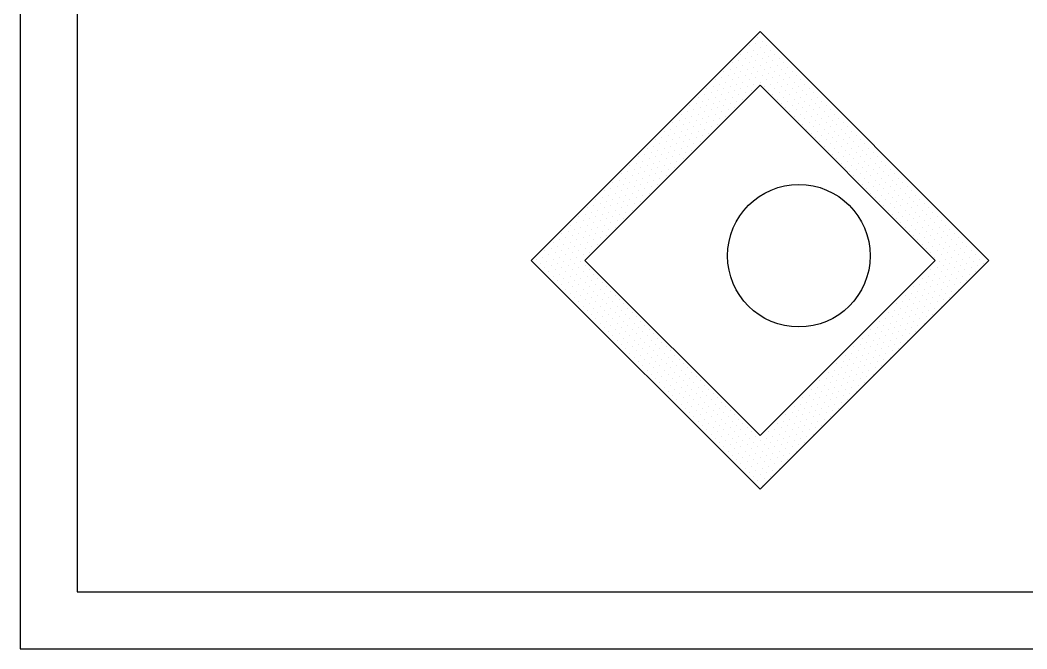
# Model space of a CAD drawing. Extents: x -109 to 1815, y -14679 to 345.
# Drawn here: x 49.694 to 50.224, y 5.872 to 6.203 of the extents above; entities that cross this region are included whole.
import ezdxf

# ---------------------------------------------------------------- set-up
doc = ezdxf.new("R2010")
doc.units = 0
doc.header["$MEASUREMENT"] = 0
doc.layers.add('VARANDA', color=1, linetype='CONTINUOUS')

msp = doc.modelspace()

# ---------------------------------------------------------------- linework, layer by layer
at = {"layer": 'VARANDA'}
for p, q in [((49.69396, 6.58669), (49.69396, 5.87232)), ((49.72396, 6.55669), (49.72396, 5.90232)), ((49.96293, 6.07675), (50.08341, 6.19723)), ((50.08341, 6.19723), (50.20388, 6.07675)), ((50.0778, 6.18966), (50.0778, 6.18966)), ((50.08117, 6.19078), (50.08117, 6.19078)), ((50.08229, 6.19415), (50.08229, 6.19415)), ((50.08454, 6.1919), (50.08454, 6.1919)), ((50.08678, 6.18966), (50.08678, 6.18966)), ((50.07331, 6.18517), (50.07331, 6.18517)), ((50.07668, 6.18629), (50.07668, 6.18629)), ((50.07892, 6.18404), (50.07892, 6.18404)), ((50.08005, 6.18741), (50.08005, 6.18741)), ((50.08229, 6.18517), (50.08229, 6.18517)), ((50.08341, 6.18853), (50.08341, 6.18853)), ((50.08566, 6.18629), (50.08566, 6.18629)), ((50.0879, 6.18404), (50.0879, 6.18404)), ((50.08903, 6.18741), (50.08903, 6.18741)), ((50.09127, 6.18517), (50.09127, 6.18517)), ((50.06882, 6.18068), (50.06882, 6.18068)), ((50.07219, 6.1818), (50.07219, 6.1818)), ((50.07443, 6.17955), (50.07443, 6.17955)), ((50.07556, 6.18292), (50.07556, 6.18292)), ((50.0778, 6.18068), (50.0778, 6.18068)), ((50.08117, 6.1818), (50.08117, 6.1818)), ((50.08341, 6.17955), (50.08341, 6.17955)), ((50.08454, 6.18292), (50.08454, 6.18292)), ((50.08678, 6.18068), (50.08678, 6.18068)), ((50.09015, 6.1818), (50.09015, 6.1818)), ((50.09239, 6.17955), (50.09239, 6.17955)), ((50.09352, 6.18292), (50.09352, 6.18292)), ((50.09576, 6.18068), (50.09576, 6.18068)), ((50.06433, 6.17619), (50.06433, 6.17619)), ((50.06658, 6.17394), (50.06658, 6.17394)), ((50.0677, 6.17731), (50.0677, 6.17731)), ((50.06994, 6.17506), (50.06994, 6.17506)), ((50.07107, 6.17843), (50.07107, 6.17843)), ((50.07331, 6.17619), (50.07331, 6.17619)), ((50.07556, 6.17394), (50.07556, 6.17394)), ((50.07668, 6.17731), (50.07668, 6.17731)), ((50.07892, 6.17506), (50.07892, 6.17506)), ((50.08005, 6.17843), (50.08005, 6.17843)), ((50.08229, 6.17619), (50.08229, 6.17619)), ((50.08454, 6.17394), (50.08454, 6.17394)), ((50.08566, 6.17731), (50.08566, 6.17731)), ((50.0879, 6.17506), (50.0879, 6.17506)), ((50.08903, 6.17843), (50.08903, 6.17843)), ((50.09127, 6.17619), (50.09127, 6.17619)), ((50.09352, 6.17394), (50.09352, 6.17394)), ((50.09464, 6.17731), (50.09464, 6.17731)), ((50.09688, 6.17506), (50.09688, 6.17506)), ((50.09801, 6.17843), (50.09801, 6.17843)), ((50.10025, 6.17619), (50.10025, 6.17619)), ((50.1025, 6.17394), (50.1025, 6.17394)), ((49.99122, 6.07675), (50.08341, 6.16894)), ((50.05872, 6.16833), (50.05872, 6.16833)), ((50.05984, 6.1717), (50.05984, 6.1717)), ((50.06209, 6.16945), (50.06209, 6.16945)), ((50.06321, 6.17282), (50.06321, 6.17282)), ((50.06545, 6.17057), (50.06545, 6.17057)), ((50.0677, 6.16833), (50.0677, 6.16833)), ((50.06882, 6.1717), (50.06882, 6.1717)), ((50.07107, 6.16945), (50.07107, 6.16945)), ((50.07219, 6.17282), (50.07219, 6.17282)), ((50.07443, 6.17057), (50.07443, 6.17057)), ((50.07668, 6.16833), (50.07668, 6.16833)), ((50.0778, 6.1717), (50.0778, 6.1717)), ((50.08005, 6.16945), (50.08005, 6.16945)), ((50.08117, 6.17282), (50.08117, 6.17282)), ((50.08341, 6.17057), (50.08341, 6.17057)), ((50.08341, 6.16894), (50.1756, 6.07675)), ((50.08566, 6.16833), (50.08566, 6.16833)), ((50.08678, 6.1717), (50.08678, 6.1717)), ((50.08903, 6.16945), (50.08903, 6.16945)), ((50.09015, 6.17282), (50.09015, 6.17282)), ((50.09239, 6.17057), (50.09239, 6.17057)), ((50.09464, 6.16833), (50.09464, 6.16833)), ((50.09576, 6.1717), (50.09576, 6.1717)), ((50.09801, 6.16945), (50.09801, 6.16945)), ((50.09913, 6.17282), (50.09913, 6.17282)), ((50.10137, 6.17057), (50.10137, 6.17057)), ((50.10362, 6.16833), (50.10362, 6.16833)), ((50.10474, 6.1717), (50.10474, 6.1717)), ((50.10699, 6.16945), (50.10699, 6.16945)), ((50.05423, 6.16384), (50.05423, 6.16384)), ((50.05535, 6.16721), (50.05535, 6.16721)), ((50.0576, 6.16496), (50.0576, 6.16496)), ((50.06096, 6.16608), (50.06096, 6.16608)), ((50.06321, 6.16384), (50.06321, 6.16384)), ((50.06433, 6.16721), (50.06433, 6.16721)), ((50.06658, 6.16496), (50.06658, 6.16496)), ((50.06994, 6.16608), (50.06994, 6.16608)), ((50.07219, 6.16384), (50.07219, 6.16384)), ((50.07331, 6.16721), (50.07331, 6.16721)), ((50.07556, 6.16496), (50.07556, 6.16496)), ((50.07892, 6.16608), (50.07892, 6.16608)), ((50.0879, 6.16608), (50.0879, 6.16608)), ((50.09015, 6.16384), (50.09015, 6.16384)), ((50.09127, 6.16721), (50.09127, 6.16721)), ((50.09352, 6.16496), (50.09352, 6.16496)), ((50.09688, 6.16608), (50.09688, 6.16608)), ((50.09913, 6.16384), (50.09913, 6.16384)), ((50.10025, 6.16721), (50.10025, 6.16721)), ((50.1025, 6.16496), (50.1025, 6.16496)), ((50.10586, 6.16608), (50.10586, 6.16608)), ((50.10811, 6.16384), (50.10811, 6.16384)), ((50.10923, 6.16721), (50.10923, 6.16721)), ((50.11148, 6.16496), (50.11148, 6.16496)), ((50.04637, 6.15823), (50.04637, 6.15823)), ((50.04974, 6.15935), (50.04974, 6.15935)), ((50.05086, 6.16272), (50.05086, 6.16272)), ((50.05311, 6.16047), (50.05311, 6.16047)), ((50.05535, 6.15823), (50.05535, 6.15823)), ((50.05647, 6.16159), (50.05647, 6.16159)), ((50.05872, 6.15935), (50.05872, 6.15935)), ((50.05984, 6.16272), (50.05984, 6.16272)), ((50.06209, 6.16047), (50.06209, 6.16047)), ((50.06433, 6.15823), (50.06433, 6.15823)), ((50.06545, 6.16159), (50.06545, 6.16159)), ((50.0677, 6.15935), (50.0677, 6.15935)), ((50.06882, 6.16272), (50.06882, 6.16272)), ((50.07107, 6.16047), (50.07107, 6.16047)), ((50.07443, 6.16159), (50.07443, 6.16159)), ((50.09239, 6.16159), (50.09239, 6.16159)), ((50.09464, 6.15935), (50.09464, 6.15935)), ((50.09576, 6.16272), (50.09576, 6.16272)), ((50.09801, 6.16047), (50.09801, 6.16047)), ((50.10025, 6.15823), (50.10025, 6.15823)), ((50.10137, 6.16159), (50.10137, 6.16159)), ((50.10362, 6.15935), (50.10362, 6.15935)), ((50.10474, 6.16272), (50.10474, 6.16272)), ((50.10699, 6.16047), (50.10699, 6.16047)), ((50.10923, 6.15823), (50.10923, 6.15823)), ((50.11035, 6.16159), (50.11035, 6.16159)), ((50.1126, 6.15935), (50.1126, 6.15935)), ((50.11372, 6.16272), (50.11372, 6.16272)), ((50.11597, 6.16047), (50.11597, 6.16047)), ((50.11821, 6.15823), (50.11821, 6.15823)), ((50.04188, 6.15374), (50.04188, 6.15374)), ((50.04525, 6.15486), (50.04525, 6.15486)), ((50.04749, 6.15261), (50.04749, 6.15261)), ((50.04862, 6.15598), (50.04862, 6.15598)), ((50.05086, 6.15374), (50.05086, 6.15374)), ((50.05198, 6.1571), (50.05198, 6.1571)), ((50.05423, 6.15486), (50.05423, 6.15486)), ((50.05647, 6.15261), (50.05647, 6.15261)), ((50.0576, 6.15598), (50.0576, 6.15598)), ((50.05984, 6.15374), (50.05984, 6.15374)), ((50.06096, 6.1571), (50.06096, 6.1571)), ((50.06321, 6.15486), (50.06321, 6.15486)), ((50.06545, 6.15261), (50.06545, 6.15261)), ((50.06658, 6.15598), (50.06658, 6.15598)), ((50.06994, 6.1571), (50.06994, 6.1571)), ((50.09688, 6.1571), (50.09688, 6.1571)), ((50.09913, 6.15486), (50.09913, 6.15486)), ((50.10137, 6.15261), (50.10137, 6.15261)), ((50.1025, 6.15598), (50.1025, 6.15598)), ((50.10474, 6.15374), (50.10474, 6.15374)), ((50.10586, 6.1571), (50.10586, 6.1571)), ((50.10811, 6.15486), (50.10811, 6.15486)), ((50.11035, 6.15261), (50.11035, 6.15261)), ((50.11148, 6.15598), (50.11148, 6.15598)), ((50.11372, 6.15374), (50.11372, 6.15374)), ((50.11485, 6.1571), (50.11485, 6.1571)), ((50.11709, 6.15486), (50.11709, 6.15486)), ((50.11934, 6.15261), (50.11934, 6.15261)), ((50.12046, 6.15598), (50.12046, 6.15598)), ((50.1227, 6.15374), (50.1227, 6.15374)), ((50.03739, 6.14925), (50.03739, 6.14925)), ((50.03964, 6.147), (50.03964, 6.147)), ((50.04076, 6.15037), (50.04076, 6.15037)), ((50.043, 6.14812), (50.043, 6.14812)), ((50.04413, 6.15149), (50.04413, 6.15149)), ((50.04637, 6.14925), (50.04637, 6.14925)), ((50.04862, 6.147), (50.04862, 6.147)), ((50.04974, 6.15037), (50.04974, 6.15037)), ((50.05198, 6.14812), (50.05198, 6.14812)), ((50.05311, 6.15149), (50.05311, 6.15149)), ((50.05535, 6.14925), (50.05535, 6.14925)), ((50.0576, 6.147), (50.0576, 6.147)), ((50.05872, 6.15037), (50.05872, 6.15037)), ((50.06096, 6.14812), (50.06096, 6.14812)), ((50.06209, 6.15149), (50.06209, 6.15149)), ((50.10362, 6.15037), (50.10362, 6.15037)), ((50.10586, 6.14812), (50.10586, 6.14812)), ((50.10699, 6.15149), (50.10699, 6.15149)), ((50.10923, 6.14925), (50.10923, 6.14925)), ((50.11148, 6.147), (50.11148, 6.147)), ((50.1126, 6.15037), (50.1126, 6.15037)), ((50.11485, 6.14812), (50.11485, 6.14812)), ((50.11597, 6.15149), (50.11597, 6.15149)), ((50.11821, 6.14925), (50.11821, 6.14925)), ((50.12046, 6.147), (50.12046, 6.147)), ((50.12158, 6.15037), (50.12158, 6.15037)), ((50.12383, 6.14812), (50.12383, 6.14812)), ((50.12495, 6.15149), (50.12495, 6.15149)), ((50.12719, 6.14925), (50.12719, 6.14925)), ((50.12944, 6.147), (50.12944, 6.147)), ((50.0329, 6.14476), (50.0329, 6.14476)), ((50.03515, 6.14251), (50.03515, 6.14251)), ((50.03627, 6.14588), (50.03627, 6.14588)), ((50.03851, 6.14363), (50.03851, 6.14363)), ((50.04188, 6.14476), (50.04188, 6.14476)), ((50.04413, 6.14251), (50.04413, 6.14251)), ((50.04525, 6.14588), (50.04525, 6.14588)), ((50.04749, 6.14363), (50.04749, 6.14363)), ((50.05086, 6.14476), (50.05086, 6.14476)), ((50.05311, 6.14251), (50.05311, 6.14251)), ((50.05423, 6.14588), (50.05423, 6.14588)), ((50.05647, 6.14363), (50.05647, 6.14363)), ((50.10811, 6.14588), (50.10811, 6.14588)), ((50.11035, 6.14363), (50.11035, 6.14363)), ((50.11372, 6.14476), (50.11372, 6.14476)), ((50.11597, 6.14251), (50.11597, 6.14251)), ((50.11709, 6.14588), (50.11709, 6.14588)), ((50.11934, 6.14363), (50.11934, 6.14363)), ((50.1227, 6.14476), (50.1227, 6.14476)), ((50.12495, 6.14251), (50.12495, 6.14251)), ((50.12607, 6.14588), (50.12607, 6.14588)), ((50.12832, 6.14363), (50.12832, 6.14363)), ((50.13168, 6.14476), (50.13168, 6.14476)), ((50.13393, 6.14251), (50.13393, 6.14251)), ((50.02729, 6.1369), (50.02729, 6.1369)), ((50.02841, 6.14027), (50.02841, 6.14027)), ((50.03066, 6.13802), (50.03066, 6.13802)), ((50.03178, 6.14139), (50.03178, 6.14139)), ((50.03402, 6.13914), (50.03402, 6.13914)), ((50.03627, 6.1369), (50.03627, 6.1369)), ((50.03739, 6.14027), (50.03739, 6.14027)), ((50.03964, 6.13802), (50.03964, 6.13802)), ((50.04076, 6.14139), (50.04076, 6.14139)), ((50.043, 6.13914), (50.043, 6.13914)), ((50.04525, 6.1369), (50.04525, 6.1369)), ((50.04637, 6.14027), (50.04637, 6.14027)), ((50.04862, 6.13802), (50.04862, 6.13802)), ((50.04974, 6.14139), (50.04974, 6.14139)), ((50.05198, 6.13914), (50.05198, 6.13914)), ((50.1126, 6.14139), (50.1126, 6.14139)), ((50.11485, 6.13914), (50.11485, 6.13914)), ((50.11709, 6.1369), (50.11709, 6.1369)), ((50.11821, 6.14027), (50.11821, 6.14027)), ((50.12046, 6.13802), (50.12046, 6.13802)), ((50.12158, 6.14139), (50.12158, 6.14139)), ((50.12383, 6.13914), (50.12383, 6.13914)), ((50.12607, 6.1369), (50.12607, 6.1369)), ((50.12719, 6.14027), (50.12719, 6.14027)), ((50.12944, 6.13802), (50.12944, 6.13802)), ((50.13056, 6.14139), (50.13056, 6.14139)), ((50.13281, 6.13914), (50.13281, 6.13914)), ((50.13505, 6.1369), (50.13505, 6.1369)), ((50.13617, 6.14027), (50.13617, 6.14027)), ((50.13842, 6.13802), (50.13842, 6.13802)), ((50.01943, 6.13128), (50.01943, 6.13128)), ((50.0228, 6.13241), (50.0228, 6.13241)), ((50.02392, 6.13578), (50.02392, 6.13578)), ((50.02617, 6.13353), (50.02617, 6.13353)), ((50.02841, 6.13128), (50.02841, 6.13128)), ((50.02953, 6.13465), (50.02953, 6.13465)), ((50.03178, 6.13241), (50.03178, 6.13241)), ((50.0329, 6.13578), (50.0329, 6.13578)), ((50.03515, 6.13353), (50.03515, 6.13353)), ((50.03739, 6.13128), (50.03739, 6.13128)), ((50.03851, 6.13465), (50.03851, 6.13465)), ((50.04076, 6.13241), (50.04076, 6.13241)), ((50.04188, 6.13578), (50.04188, 6.13578)), ((50.04413, 6.13353), (50.04413, 6.13353)), ((50.04749, 6.13465), (50.04749, 6.13465)), ((50.11934, 6.13465), (50.11934, 6.13465)), ((50.12158, 6.13241), (50.12158, 6.13241)), ((50.1227, 6.13578), (50.1227, 6.13578)), ((50.12495, 6.13353), (50.12495, 6.13353)), ((50.12719, 6.13128), (50.12719, 6.13128)), ((50.12832, 6.13465), (50.12832, 6.13465)), ((50.13056, 6.13241), (50.13056, 6.13241)), ((50.13168, 6.13578), (50.13168, 6.13578)), ((50.13393, 6.13353), (50.13393, 6.13353)), ((50.13617, 6.13128), (50.13617, 6.13128)), ((50.1373, 6.13465), (50.1373, 6.13465)), ((50.13954, 6.13241), (50.13954, 6.13241)), ((50.14066, 6.13578), (50.14066, 6.13578)), ((50.14291, 6.13353), (50.14291, 6.13353)), ((50.14515, 6.13128), (50.14515, 6.13128)), ((50.01494, 6.12679), (50.01494, 6.12679)), ((50.01831, 6.12792), (50.01831, 6.12792)), ((50.02055, 6.12567), (50.02055, 6.12567)), ((50.02167, 6.12904), (50.02167, 6.12904)), ((50.02392, 6.12679), (50.02392, 6.12679)), ((50.02504, 6.13016), (50.02504, 6.13016)), ((50.02729, 6.12792), (50.02729, 6.12792)), ((50.02953, 6.12567), (50.02953, 6.12567)), ((50.03066, 6.12904), (50.03066, 6.12904)), ((50.0329, 6.12679), (50.0329, 6.12679)), ((50.03402, 6.13016), (50.03402, 6.13016)), ((50.03627, 6.12792), (50.03627, 6.12792)), ((50.03851, 6.12567), (50.03851, 6.12567)), ((50.03964, 6.12904), (50.03964, 6.12904)), ((50.043, 6.13016), (50.043, 6.13016)), ((50.12383, 6.13016), (50.12383, 6.13016)), ((50.12607, 6.12792), (50.12607, 6.12792)), ((50.12832, 6.12567), (50.12832, 6.12567)), ((50.12944, 6.12904), (50.12944, 6.12904)), ((50.13168, 6.12679), (50.13168, 6.12679)), ((50.13281, 6.13016), (50.13281, 6.13016)), ((50.13505, 6.12792), (50.13505, 6.12792)), ((50.1373, 6.12567), (50.1373, 6.12567)), ((50.13842, 6.12904), (50.13842, 6.12904)), ((50.14066, 6.12679), (50.14066, 6.12679)), ((50.14179, 6.13016), (50.14179, 6.13016)), ((50.14403, 6.12792), (50.14403, 6.12792)), ((50.14628, 6.12567), (50.14628, 6.12567)), ((50.1474, 6.12904), (50.1474, 6.12904)), ((50.14964, 6.12679), (50.14964, 6.12679)), ((50.01045, 6.1223), (50.01045, 6.1223)), ((50.01382, 6.12343), (50.01382, 6.12343)), ((50.01606, 6.12118), (50.01606, 6.12118)), ((50.01718, 6.12455), (50.01718, 6.12455)), ((50.01943, 6.1223), (50.01943, 6.1223)), ((50.0228, 6.12343), (50.0228, 6.12343)), ((50.02504, 6.12118), (50.02504, 6.12118)), ((50.02617, 6.12455), (50.02617, 6.12455)), ((50.02841, 6.1223), (50.02841, 6.1223)), ((50.03178, 6.12343), (50.03178, 6.12343)), ((50.03402, 6.12118), (50.03402, 6.12118)), ((50.03515, 6.12455), (50.03515, 6.12455)), ((50.13056, 6.12343), (50.13056, 6.12343)), ((50.13281, 6.12118), (50.13281, 6.12118)), ((50.13393, 6.12455), (50.13393, 6.12455)), ((50.13617, 6.1223), (50.13617, 6.1223)), ((50.13954, 6.12343), (50.13954, 6.12343)), ((50.14179, 6.12118), (50.14179, 6.12118)), ((50.14291, 6.12455), (50.14291, 6.12455)), ((50.14515, 6.1223), (50.14515, 6.1223)), ((50.14852, 6.12343), (50.14852, 6.12343)), ((50.15077, 6.12118), (50.15077, 6.12118)), ((50.15189, 6.12455), (50.15189, 6.12455)), ((50.15413, 6.1223), (50.15413, 6.1223)), ((50.00596, 6.11781), (50.00596, 6.11781)), ((50.0082, 6.11557), (50.0082, 6.11557)), ((50.00933, 6.11894), (50.00933, 6.11894)), ((50.01157, 6.11669), (50.01157, 6.11669)), ((50.01269, 6.12006), (50.01269, 6.12006)), ((50.01494, 6.11781), (50.01494, 6.11781)), ((50.01718, 6.11557), (50.01718, 6.11557)), ((50.01831, 6.11894), (50.01831, 6.11894)), ((50.02055, 6.11669), (50.02055, 6.11669)), ((50.02167, 6.12006), (50.02167, 6.12006)), ((50.02392, 6.11781), (50.02392, 6.11781)), ((50.02617, 6.11557), (50.02617, 6.11557)), ((50.02729, 6.11894), (50.02729, 6.11894)), ((50.02953, 6.11669), (50.02953, 6.11669)), ((50.03066, 6.12006), (50.03066, 6.12006)), ((50.13505, 6.11894), (50.13505, 6.11894)), ((50.1373, 6.11669), (50.1373, 6.11669)), ((50.13842, 6.12006), (50.13842, 6.12006)), ((50.14066, 6.11781), (50.14066, 6.11781)), ((50.14291, 6.11557), (50.14291, 6.11557)), ((50.14403, 6.11894), (50.14403, 6.11894)), ((50.14628, 6.11669), (50.14628, 6.11669)), ((50.1474, 6.12006), (50.1474, 6.12006)), ((50.14964, 6.11781), (50.14964, 6.11781)), ((50.15189, 6.11557), (50.15189, 6.11557)), ((50.15301, 6.11894), (50.15301, 6.11894)), ((50.15526, 6.11669), (50.15526, 6.11669)), ((50.15638, 6.12006), (50.15638, 6.12006)), ((50.15862, 6.11781), (50.15862, 6.11781)), ((50.16087, 6.11557), (50.16087, 6.11557)), ((50.00035, 6.10996), (50.00035, 6.10996)), ((50.00147, 6.11332), (50.00147, 6.11332)), ((50.00371, 6.11108), (50.00371, 6.11108)), ((50.00484, 6.11445), (50.00484, 6.11445)), ((50.00708, 6.1122), (50.00708, 6.1122)), ((50.00933, 6.10996), (50.00933, 6.10996)), ((50.01045, 6.11332), (50.01045, 6.11332)), ((50.01269, 6.11108), (50.01269, 6.11108)), ((50.01382, 6.11445), (50.01382, 6.11445)), ((50.01606, 6.1122), (50.01606, 6.1122)), ((50.01831, 6.10996), (50.01831, 6.10996)), ((50.01943, 6.11332), (50.01943, 6.11332)), ((50.02167, 6.11108), (50.02167, 6.11108)), ((50.0228, 6.11445), (50.0228, 6.11445)), ((50.02504, 6.1122), (50.02504, 6.1122)), ((50.13954, 6.11445), (50.13954, 6.11445)), ((50.14179, 6.1122), (50.14179, 6.1122)), ((50.14403, 6.10996), (50.14403, 6.10996)), ((50.14515, 6.11332), (50.14515, 6.11332)), ((50.1474, 6.11108), (50.1474, 6.11108)), ((50.14852, 6.11445), (50.14852, 6.11445)), ((50.15077, 6.1122), (50.15077, 6.1122)), ((50.15301, 6.10996), (50.15301, 6.10996)), ((50.15413, 6.11332), (50.15413, 6.11332)), ((50.15638, 6.11108), (50.15638, 6.11108)), ((50.1575, 6.11445), (50.1575, 6.11445)), ((50.15975, 6.1122), (50.15975, 6.1122)), ((50.16199, 6.10996), (50.16199, 6.10996)), ((50.16311, 6.11332), (50.16311, 6.11332)), ((50.16536, 6.11108), (50.16536, 6.11108)), ((49.99586, 6.10547), (49.99586, 6.10547)), ((49.99698, 6.10883), (49.99698, 6.10883)), ((49.99922, 6.10659), (49.99922, 6.10659)), ((50.00259, 6.10771), (50.00259, 6.10771)), ((50.00484, 6.10547), (50.00484, 6.10547)), ((50.00596, 6.10883), (50.00596, 6.10883)), ((50.0082, 6.10659), (50.0082, 6.10659)), ((50.01157, 6.10771), (50.01157, 6.10771)), ((50.01382, 6.10547), (50.01382, 6.10547)), ((50.01494, 6.10883), (50.01494, 6.10883)), ((50.01718, 6.10659), (50.01718, 6.10659)), ((50.02055, 6.10771), (50.02055, 6.10771)), ((50.14628, 6.10771), (50.14628, 6.10771)), ((50.14852, 6.10547), (50.14852, 6.10547)), ((50.14964, 6.10883), (50.14964, 6.10883)), ((50.15189, 6.10659), (50.15189, 6.10659)), ((50.15526, 6.10771), (50.15526, 6.10771)), ((50.1575, 6.10547), (50.1575, 6.10547)), ((50.15862, 6.10883), (50.15862, 6.10883)), ((50.16087, 6.10659), (50.16087, 6.10659)), ((50.16424, 6.10771), (50.16424, 6.10771)), ((50.16648, 6.10547), (50.16648, 6.10547)), ((50.1676, 6.10883), (50.1676, 6.10883)), ((50.16985, 6.10659), (50.16985, 6.10659)), ((49.988, 6.09985), (49.988, 6.09985)), ((49.99137, 6.10098), (49.99137, 6.10098)), ((49.99249, 6.10434), (49.99249, 6.10434)), ((49.99473, 6.1021), (49.99473, 6.1021)), ((49.99698, 6.09985), (49.99698, 6.09985)), ((49.9981, 6.10322), (49.9981, 6.10322)), ((50.00035, 6.10098), (50.00035, 6.10098)), ((50.00147, 6.10434), (50.00147, 6.10434)), ((50.00371, 6.1021), (50.00371, 6.1021)), ((50.00596, 6.09985), (50.00596, 6.09985)), ((50.00708, 6.10322), (50.00708, 6.10322)), ((50.00933, 6.10098), (50.00933, 6.10098)), ((50.01045, 6.10434), (50.01045, 6.10434)), ((50.01269, 6.1021), (50.01269, 6.1021)), ((50.01606, 6.10322), (50.01606, 6.10322)), ((50.15077, 6.10322), (50.15077, 6.10322)), ((50.15301, 6.10098), (50.15301, 6.10098)), ((50.15413, 6.10434), (50.15413, 6.10434)), ((50.15638, 6.1021), (50.15638, 6.1021)), ((50.15862, 6.09985), (50.15862, 6.09985)), ((50.15975, 6.10322), (50.15975, 6.10322)), ((50.16199, 6.10098), (50.16199, 6.10098)), ((50.16311, 6.10434), (50.16311, 6.10434)), ((50.16536, 6.1021), (50.16536, 6.1021)), ((50.1676, 6.09985), (50.1676, 6.09985)), ((50.16873, 6.10322), (50.16873, 6.10322)), ((50.17097, 6.10098), (50.17097, 6.10098)), ((50.17209, 6.10434), (50.17209, 6.10434)), ((50.17434, 6.1021), (50.17434, 6.1021)), ((50.17658, 6.09985), (50.17658, 6.09985)), ((49.98351, 6.09536), (49.98351, 6.09536)), ((49.98688, 6.09649), (49.98688, 6.09649)), ((49.98912, 6.09424), (49.98912, 6.09424)), ((49.99024, 6.09761), (49.99024, 6.09761)), ((49.99249, 6.09536), (49.99249, 6.09536)), ((49.99361, 6.09873), (49.99361, 6.09873)), ((49.99586, 6.09649), (49.99586, 6.09649)), ((49.9981, 6.09424), (49.9981, 6.09424)), ((49.99922, 6.09761), (49.99922, 6.09761)), ((50.00147, 6.09536), (50.00147, 6.09536)), ((50.00259, 6.09873), (50.00259, 6.09873)), ((50.00484, 6.09649), (50.00484, 6.09649)), ((50.00708, 6.09424), (50.00708, 6.09424)), ((50.0082, 6.09761), (50.0082, 6.09761)), ((50.01157, 6.09873), (50.01157, 6.09873)), ((50.15526, 6.09873), (50.15526, 6.09873)), ((50.1575, 6.09649), (50.1575, 6.09649)), ((50.15975, 6.09424), (50.15975, 6.09424)), ((50.16087, 6.09761), (50.16087, 6.09761)), ((50.16311, 6.09536), (50.16311, 6.09536)), ((50.16424, 6.09873), (50.16424, 6.09873)), ((50.16648, 6.09649), (50.16648, 6.09649)), ((50.16873, 6.09424), (50.16873, 6.09424)), ((50.16985, 6.09761), (50.16985, 6.09761)), ((50.17209, 6.09536), (50.17209, 6.09536)), ((50.17322, 6.09873), (50.17322, 6.09873)), ((50.17546, 6.09649), (50.17546, 6.09649)), ((50.17771, 6.09424), (50.17771, 6.09424)), ((50.17883, 6.09761), (50.17883, 6.09761)), ((50.18107, 6.09536), (50.18107, 6.09536)), ((49.97902, 6.09087), (49.97902, 6.09087)), ((49.98126, 6.08863), (49.98126, 6.08863)), ((49.98239, 6.092), (49.98239, 6.092)), ((49.98463, 6.08975), (49.98463, 6.08975)), ((49.98575, 6.09312), (49.98575, 6.09312)), ((49.988, 6.09087), (49.988, 6.09087)), ((49.99024, 6.08863), (49.99024, 6.08863)), ((49.99137, 6.092), (49.99137, 6.092)), ((49.99361, 6.08975), (49.99361, 6.08975)), ((49.99473, 6.09312), (49.99473, 6.09312)), ((49.99698, 6.09087), (49.99698, 6.09087)), ((49.99922, 6.08863), (49.99922, 6.08863)), ((50.00035, 6.092), (50.00035, 6.092)), ((50.00259, 6.08975), (50.00259, 6.08975)), ((50.00371, 6.09312), (50.00371, 6.09312)), ((50.16199, 6.092), (50.16199, 6.092)), ((50.16424, 6.08975), (50.16424, 6.08975)), ((50.16536, 6.09312), (50.16536, 6.09312)), ((50.1676, 6.09087), (50.1676, 6.09087)), ((50.16985, 6.08863), (50.16985, 6.08863)), ((50.17097, 6.092), (50.17097, 6.092)), ((50.17322, 6.08975), (50.17322, 6.08975)), ((50.17434, 6.09312), (50.17434, 6.09312)), ((50.17658, 6.09087), (50.17658, 6.09087)), ((50.17883, 6.08863), (50.17883, 6.08863)), ((50.17995, 6.092), (50.17995, 6.092)), ((50.1822, 6.08975), (50.1822, 6.08975)), ((50.18332, 6.09312), (50.18332, 6.09312)), ((50.18556, 6.09087), (50.18556, 6.09087)), ((50.18781, 6.08863), (50.18781, 6.08863)), ((49.97453, 6.08638), (49.97453, 6.08638)), ((49.97677, 6.08414), (49.97677, 6.08414)), ((49.9779, 6.08751), (49.9779, 6.08751)), ((49.98014, 6.08526), (49.98014, 6.08526)), ((49.98351, 6.08638), (49.98351, 6.08638)), ((49.98575, 6.08414), (49.98575, 6.08414)), ((49.98688, 6.08751), (49.98688, 6.08751)), ((49.98912, 6.08526), (49.98912, 6.08526)), ((49.99249, 6.08638), (49.99249, 6.08638)), ((49.99473, 6.08414), (49.99473, 6.08414)), ((49.99586, 6.08751), (49.99586, 6.08751)), ((49.9981, 6.08526), (49.9981, 6.08526)), ((50.16648, 6.08751), (50.16648, 6.08751)), ((50.16873, 6.08526), (50.16873, 6.08526)), ((50.17209, 6.08638), (50.17209, 6.08638)), ((50.17434, 6.08414), (50.17434, 6.08414)), ((50.17546, 6.08751), (50.17546, 6.08751)), ((50.17771, 6.08526), (50.17771, 6.08526)), ((50.18107, 6.08638), (50.18107, 6.08638)), ((50.18332, 6.08414), (50.18332, 6.08414)), ((50.18444, 6.08751), (50.18444, 6.08751)), ((50.18669, 6.08526), (50.18669, 6.08526)), ((50.19005, 6.08638), (50.19005, 6.08638)), ((50.1923, 6.08414), (50.1923, 6.08414)), ((49.96892, 6.07853), (49.96892, 6.07853)), ((49.97004, 6.08189), (49.97004, 6.08189)), ((49.97228, 6.07965), (49.97228, 6.07965)), ((49.97341, 6.08302), (49.97341, 6.08302)), ((49.97565, 6.08077), (49.97565, 6.08077)), ((49.9779, 6.07853), (49.9779, 6.07853)), ((49.97902, 6.08189), (49.97902, 6.08189)), ((49.98126, 6.07965), (49.98126, 6.07965)), ((49.98239, 6.08302), (49.98239, 6.08302)), ((49.98463, 6.08077), (49.98463, 6.08077)), ((49.98688, 6.07853), (49.98688, 6.07853)), ((49.988, 6.08189), (49.988, 6.08189)), ((49.99024, 6.07965), (49.99024, 6.07965)), ((49.99137, 6.08302), (49.99137, 6.08302)), ((49.99361, 6.08077), (49.99361, 6.08077)), ((50.17097, 6.08302), (50.17097, 6.08302)), ((50.17322, 6.08077), (50.17322, 6.08077)), ((50.17546, 6.07853), (50.17546, 6.07853)), ((50.17658, 6.08189), (50.17658, 6.08189)), ((50.17883, 6.07965), (50.17883, 6.07965)), ((50.17995, 6.08302), (50.17995, 6.08302)), ((50.1822, 6.08077), (50.1822, 6.08077)), ((50.18444, 6.07853), (50.18444, 6.07853)), ((50.18556, 6.08189), (50.18556, 6.08189)), ((50.18781, 6.07965), (50.18781, 6.07965)), ((50.18893, 6.08302), (50.18893, 6.08302)), ((50.19118, 6.08077), (50.19118, 6.08077)), ((50.19342, 6.07853), (50.19342, 6.07853)), ((50.19454, 6.08189), (50.19454, 6.08189)), ((50.19679, 6.07965), (50.19679, 6.07965)), ((50.08341, 5.95628), (49.96293, 6.07675)), ((49.96555, 6.0774), (49.96555, 6.0774)), ((49.96779, 6.07516), (49.96779, 6.07516)), ((49.97004, 6.07291), (49.97004, 6.07291)), ((49.97116, 6.07628), (49.97116, 6.07628)), ((49.97341, 6.07404), (49.97341, 6.07404)), ((49.97453, 6.0774), (49.97453, 6.0774)), ((49.97677, 6.07516), (49.97677, 6.07516)), ((49.97902, 6.07291), (49.97902, 6.07291)), ((49.98014, 6.07628), (49.98014, 6.07628)), ((49.98239, 6.07404), (49.98239, 6.07404)), ((49.98351, 6.0774), (49.98351, 6.0774)), ((49.98575, 6.07516), (49.98575, 6.07516)), ((49.988, 6.07291), (49.988, 6.07291)), ((49.98912, 6.07628), (49.98912, 6.07628)), ((50.08341, 5.98456), (49.99122, 6.07675)), ((49.99137, 6.07404), (49.99137, 6.07404)), ((50.1756, 6.07675), (50.08341, 5.98456)), ((50.20388, 6.07675), (50.08341, 5.95628)), ((50.17434, 6.07516), (50.17434, 6.07516)), ((50.17658, 6.07291), (50.17658, 6.07291)), ((50.17771, 6.07628), (50.17771, 6.07628)), ((50.17995, 6.07404), (50.17995, 6.07404)), ((50.18107, 6.0774), (50.18107, 6.0774)), ((50.18332, 6.07516), (50.18332, 6.07516)), ((50.18556, 6.07291), (50.18556, 6.07291)), ((50.18669, 6.07628), (50.18669, 6.07628)), ((50.18893, 6.07404), (50.18893, 6.07404)), ((50.19005, 6.0774), (50.19005, 6.0774)), ((50.1923, 6.07516), (50.1923, 6.07516)), ((50.19454, 6.07291), (50.19454, 6.07291)), ((50.19567, 6.07628), (50.19567, 6.07628)), ((50.19791, 6.07404), (50.19791, 6.07404)), ((50.19903, 6.0774), (50.19903, 6.0774)), ((50.20128, 6.07516), (50.20128, 6.07516)), ((49.97228, 6.07067), (49.97228, 6.07067)), ((49.97453, 6.06842), (49.97453, 6.06842)), ((49.97565, 6.07179), (49.97565, 6.07179)), ((49.9779, 6.06955), (49.9779, 6.06955)), ((49.98126, 6.07067), (49.98126, 6.07067)), ((49.98351, 6.06842), (49.98351, 6.06842)), ((49.98463, 6.07179), (49.98463, 6.07179)), ((49.98688, 6.06955), (49.98688, 6.06955)), ((49.99024, 6.07067), (49.99024, 6.07067)), ((49.99249, 6.06842), (49.99249, 6.06842)), ((49.99361, 6.07179), (49.99361, 6.07179)), ((49.99586, 6.06955), (49.99586, 6.06955)), ((50.16985, 6.07067), (50.16985, 6.07067)), ((50.17209, 6.06842), (50.17209, 6.06842)), ((50.17322, 6.07179), (50.17322, 6.07179)), ((50.17546, 6.06955), (50.17546, 6.06955)), ((50.17883, 6.07067), (50.17883, 6.07067)), ((50.18107, 6.06842), (50.18107, 6.06842)), ((50.1822, 6.07179), (50.1822, 6.07179)), ((50.18444, 6.06955), (50.18444, 6.06955)), ((50.18781, 6.07067), (50.18781, 6.07067)), ((50.19005, 6.06842), (50.19005, 6.06842)), ((50.19118, 6.07179), (50.19118, 6.07179)), ((50.19342, 6.06955), (50.19342, 6.06955)), ((50.19679, 6.07067), (50.19679, 6.07067)), ((49.97677, 6.06618), (49.97677, 6.06618)), ((49.97902, 6.06393), (49.97902, 6.06393)), ((49.98014, 6.0673), (49.98014, 6.0673)), ((49.98239, 6.06506), (49.98239, 6.06506)), ((49.98463, 6.06281), (49.98463, 6.06281)), ((49.98575, 6.06618), (49.98575, 6.06618)), ((49.988, 6.06393), (49.988, 6.06393)), ((49.98912, 6.0673), (49.98912, 6.0673)), ((49.99137, 6.06506), (49.99137, 6.06506)), ((49.99361, 6.06281), (49.99361, 6.06281)), ((49.99473, 6.06618), (49.99473, 6.06618)), ((49.99698, 6.06393), (49.99698, 6.06393)), ((49.9981, 6.0673), (49.9981, 6.0673)), ((50.00035, 6.06506), (50.00035, 6.06506)), ((50.00259, 6.06281), (50.00259, 6.06281)), ((50.16424, 6.06281), (50.16424, 6.06281)), ((50.16536, 6.06618), (50.16536, 6.06618)), ((50.1676, 6.06393), (50.1676, 6.06393)), ((50.16873, 6.0673), (50.16873, 6.0673)), ((50.17097, 6.06506), (50.17097, 6.06506)), ((50.17322, 6.06281), (50.17322, 6.06281)), ((50.17434, 6.06618), (50.17434, 6.06618)), ((50.17658, 6.06393), (50.17658, 6.06393)), ((50.17771, 6.0673), (50.17771, 6.0673)), ((50.17995, 6.06506), (50.17995, 6.06506)), ((50.1822, 6.06281), (50.1822, 6.06281)), ((50.18332, 6.06618), (50.18332, 6.06618)), ((50.18556, 6.06393), (50.18556, 6.06393)), ((50.18669, 6.0673), (50.18669, 6.0673)), ((50.18893, 6.06506), (50.18893, 6.06506)), ((50.1923, 6.06618), (50.1923, 6.06618)), ((49.98126, 6.06169), (49.98126, 6.06169)), ((49.98351, 6.05944), (49.98351, 6.05944)), ((49.98575, 6.0572), (49.98575, 6.0572)), ((49.98688, 6.06057), (49.98688, 6.06057)), ((49.98912, 6.05832), (49.98912, 6.05832)), ((49.99024, 6.06169), (49.99024, 6.06169)), ((49.99249, 6.05944), (49.99249, 6.05944)), ((49.99473, 6.0572), (49.99473, 6.0572)), ((49.99586, 6.06057), (49.99586, 6.06057)), ((49.9981, 6.05832), (49.9981, 6.05832)), ((49.99922, 6.06169), (49.99922, 6.06169)), ((50.00147, 6.05944), (50.00147, 6.05944)), ((50.00371, 6.0572), (50.00371, 6.0572)), ((50.00484, 6.06057), (50.00484, 6.06057)), ((50.00708, 6.05832), (50.00708, 6.05832)), ((50.15638, 6.0572), (50.15638, 6.0572)), ((50.15975, 6.05832), (50.15975, 6.05832)), ((50.16087, 6.06169), (50.16087, 6.06169)), ((50.16311, 6.05944), (50.16311, 6.05944)), ((50.16536, 6.0572), (50.16536, 6.0572)), ((50.16648, 6.06057), (50.16648, 6.06057)), ((50.16873, 6.05832), (50.16873, 6.05832)), ((50.16985, 6.06169), (50.16985, 6.06169)), ((50.17209, 6.05944), (50.17209, 6.05944)), ((50.17434, 6.0572), (50.17434, 6.0572)), ((50.17546, 6.06057), (50.17546, 6.06057)), ((50.17771, 6.05832), (50.17771, 6.05832)), ((50.17883, 6.06169), (50.17883, 6.06169)), ((50.18107, 6.05944), (50.18107, 6.05944)), ((50.18332, 6.0572), (50.18332, 6.0572)), ((50.18444, 6.06057), (50.18444, 6.06057)), ((50.18781, 6.06169), (50.18781, 6.06169)), ((49.988, 6.05495), (49.988, 6.05495)), ((49.99024, 6.05271), (49.99024, 6.05271)), ((49.99137, 6.05608), (49.99137, 6.05608)), ((49.99361, 6.05383), (49.99361, 6.05383)), ((49.99586, 6.05159), (49.99586, 6.05159)), ((49.99698, 6.05495), (49.99698, 6.05495)), ((49.99922, 6.05271), (49.99922, 6.05271)), ((50.00035, 6.05608), (50.00035, 6.05608)), ((50.00259, 6.05383), (50.00259, 6.05383)), ((50.00484, 6.05159), (50.00484, 6.05159)), ((50.00596, 6.05495), (50.00596, 6.05495)), ((50.0082, 6.05271), (50.0082, 6.05271)), ((50.00933, 6.05608), (50.00933, 6.05608)), ((50.01157, 6.05383), (50.01157, 6.05383)), ((50.01382, 6.05159), (50.01382, 6.05159)), ((50.15189, 6.05271), (50.15189, 6.05271)), ((50.15526, 6.05383), (50.15526, 6.05383)), ((50.1575, 6.05159), (50.1575, 6.05159)), ((50.15862, 6.05495), (50.15862, 6.05495)), ((50.16087, 6.05271), (50.16087, 6.05271)), ((50.16199, 6.05608), (50.16199, 6.05608)), ((50.16424, 6.05383), (50.16424, 6.05383)), ((50.16648, 6.05159), (50.16648, 6.05159)), ((50.1676, 6.05495), (50.1676, 6.05495)), ((50.16985, 6.05271), (50.16985, 6.05271)), ((50.17097, 6.05608), (50.17097, 6.05608)), ((50.17322, 6.05383), (50.17322, 6.05383)), ((50.17546, 6.05159), (50.17546, 6.05159)), ((50.17658, 6.05495), (50.17658, 6.05495)), ((50.17883, 6.05271), (50.17883, 6.05271)), ((50.17995, 6.05608), (50.17995, 6.05608)), ((49.99249, 6.05046), (49.99249, 6.05046)), ((49.99473, 6.04822), (49.99473, 6.04822)), ((49.9981, 6.04934), (49.9981, 6.04934)), ((50.00035, 6.0471), (50.00035, 6.0471)), ((50.00147, 6.05046), (50.00147, 6.05046)), ((50.00371, 6.04822), (50.00371, 6.04822)), ((50.00708, 6.04934), (50.00708, 6.04934)), ((50.00933, 6.0471), (50.00933, 6.0471)), ((50.01045, 6.05046), (50.01045, 6.05046)), ((50.01269, 6.04822), (50.01269, 6.04822)), ((50.01606, 6.04934), (50.01606, 6.04934)), ((50.01831, 6.0471), (50.01831, 6.0471)), ((50.1474, 6.04822), (50.1474, 6.04822)), ((50.15077, 6.04934), (50.15077, 6.04934)), ((50.15301, 6.0471), (50.15301, 6.0471)), ((50.15413, 6.05046), (50.15413, 6.05046)), ((50.15638, 6.04822), (50.15638, 6.04822)), ((50.15975, 6.04934), (50.15975, 6.04934)), ((50.16199, 6.0471), (50.16199, 6.0471)), ((50.16311, 6.05046), (50.16311, 6.05046)), ((50.16536, 6.04822), (50.16536, 6.04822)), ((50.16873, 6.04934), (50.16873, 6.04934)), ((50.17097, 6.0471), (50.17097, 6.0471)), ((50.17209, 6.05046), (50.17209, 6.05046)), ((50.17434, 6.04822), (50.17434, 6.04822)), ((49.99698, 6.04597), (49.99698, 6.04597)), ((49.99922, 6.04373), (49.99922, 6.04373)), ((50.00147, 6.04148), (50.00147, 6.04148)), ((50.00259, 6.04485), (50.00259, 6.04485)), ((50.00484, 6.0426), (50.00484, 6.0426)), ((50.00596, 6.04597), (50.00596, 6.04597)), ((50.0082, 6.04373), (50.0082, 6.04373)), ((50.01045, 6.04148), (50.01045, 6.04148)), ((50.01157, 6.04485), (50.01157, 6.04485)), ((50.01382, 6.0426), (50.01382, 6.0426)), ((50.01494, 6.04597), (50.01494, 6.04597)), ((50.01718, 6.04373), (50.01718, 6.04373)), ((50.01943, 6.04148), (50.01943, 6.04148)), ((50.02055, 6.04485), (50.02055, 6.04485)), ((50.0228, 6.0426), (50.0228, 6.0426)), ((50.14291, 6.04373), (50.14291, 6.04373)), ((50.14515, 6.04148), (50.14515, 6.04148)), ((50.14628, 6.04485), (50.14628, 6.04485)), ((50.14852, 6.0426), (50.14852, 6.0426)), ((50.14964, 6.04597), (50.14964, 6.04597)), ((50.15189, 6.04373), (50.15189, 6.04373)), ((50.15413, 6.04148), (50.15413, 6.04148)), ((50.15526, 6.04485), (50.15526, 6.04485)), ((50.1575, 6.0426), (50.1575, 6.0426)), ((50.15862, 6.04597), (50.15862, 6.04597)), ((50.16087, 6.04373), (50.16087, 6.04373)), ((50.16311, 6.04148), (50.16311, 6.04148)), ((50.16424, 6.04485), (50.16424, 6.04485)), ((50.16648, 6.0426), (50.16648, 6.0426)), ((50.1676, 6.04597), (50.1676, 6.04597)), ((50.16985, 6.04373), (50.16985, 6.04373)), ((50.00371, 6.03924), (50.00371, 6.03924)), ((50.00596, 6.03699), (50.00596, 6.03699)), ((50.00708, 6.04036), (50.00708, 6.04036)), ((50.00933, 6.03811), (50.00933, 6.03811)), ((50.01157, 6.03587), (50.01157, 6.03587)), ((50.01269, 6.03924), (50.01269, 6.03924)), ((50.01494, 6.03699), (50.01494, 6.03699)), ((50.01606, 6.04036), (50.01606, 6.04036)), ((50.01831, 6.03811), (50.01831, 6.03811)), ((50.02055, 6.03587), (50.02055, 6.03587)), ((50.02167, 6.03924), (50.02167, 6.03924)), ((50.02392, 6.03699), (50.02392, 6.03699)), ((50.02504, 6.04036), (50.02504, 6.04036)), ((50.02729, 6.03811), (50.02729, 6.03811)), ((50.02953, 6.03587), (50.02953, 6.03587)), ((50.1373, 6.03587), (50.1373, 6.03587)), ((50.13842, 6.03924), (50.13842, 6.03924)), ((50.14066, 6.03699), (50.14066, 6.03699)), ((50.14179, 6.04036), (50.14179, 6.04036)), ((50.14403, 6.03811), (50.14403, 6.03811)), ((50.14628, 6.03587), (50.14628, 6.03587)), ((50.1474, 6.03924), (50.1474, 6.03924)), ((50.14964, 6.03699), (50.14964, 6.03699)), ((50.15077, 6.04036), (50.15077, 6.04036)), ((50.15301, 6.03811), (50.15301, 6.03811)), ((50.15526, 6.03587), (50.15526, 6.03587)), ((50.15638, 6.03924), (50.15638, 6.03924)), ((50.15862, 6.03699), (50.15862, 6.03699)), ((50.15975, 6.04036), (50.15975, 6.04036)), ((50.16199, 6.03811), (50.16199, 6.03811)), ((50.16536, 6.03924), (50.16536, 6.03924)), ((50.0082, 6.03475), (50.0082, 6.03475)), ((50.01045, 6.0325), (50.01045, 6.0325)), ((50.01382, 6.03362), (50.01382, 6.03362)), ((50.01606, 6.03138), (50.01606, 6.03138)), ((50.01718, 6.03475), (50.01718, 6.03475)), ((50.01943, 6.0325), (50.01943, 6.0325)), ((50.0228, 6.03362), (50.0228, 6.03362)), ((50.02504, 6.03138), (50.02504, 6.03138)), ((50.02617, 6.03475), (50.02617, 6.03475)), ((50.02841, 6.0325), (50.02841, 6.0325)), ((50.03178, 6.03362), (50.03178, 6.03362)), ((50.03402, 6.03138), (50.03402, 6.03138)), ((50.13281, 6.03138), (50.13281, 6.03138)), ((50.13393, 6.03475), (50.13393, 6.03475)), ((50.13617, 6.0325), (50.13617, 6.0325)), ((50.13954, 6.03362), (50.13954, 6.03362)), ((50.14179, 6.03138), (50.14179, 6.03138)), ((50.14291, 6.03475), (50.14291, 6.03475)), ((50.14515, 6.0325), (50.14515, 6.0325)), ((50.14852, 6.03362), (50.14852, 6.03362)), ((50.15077, 6.03138), (50.15077, 6.03138)), ((50.15189, 6.03475), (50.15189, 6.03475)), ((50.15413, 6.0325), (50.15413, 6.0325)), ((50.1575, 6.03362), (50.1575, 6.03362)), ((50.16087, 6.03475), (50.16087, 6.03475)), ((50.01269, 6.03026), (50.01269, 6.03026)), ((50.01494, 6.02801), (50.01494, 6.02801)), ((50.01718, 6.02577), (50.01718, 6.02577)), ((50.01831, 6.02913), (50.01831, 6.02913)), ((50.02055, 6.02689), (50.02055, 6.02689)), ((50.02167, 6.03026), (50.02167, 6.03026)), ((50.02392, 6.02801), (50.02392, 6.02801)), ((50.02617, 6.02577), (50.02617, 6.02577)), ((50.02729, 6.02913), (50.02729, 6.02913)), ((50.02953, 6.02689), (50.02953, 6.02689)), ((50.03066, 6.03026), (50.03066, 6.03026)), ((50.0329, 6.02801), (50.0329, 6.02801)), ((50.03515, 6.02577), (50.03515, 6.02577)), ((50.03627, 6.02913), (50.03627, 6.02913)), ((50.03851, 6.02689), (50.03851, 6.02689)), ((50.12495, 6.02577), (50.12495, 6.02577)), ((50.12832, 6.02689), (50.12832, 6.02689)), ((50.12944, 6.03026), (50.12944, 6.03026)), ((50.13168, 6.02801), (50.13168, 6.02801)), ((50.13393, 6.02577), (50.13393, 6.02577)), ((50.13505, 6.02913), (50.13505, 6.02913)), ((50.1373, 6.02689), (50.1373, 6.02689)), ((50.13842, 6.03026), (50.13842, 6.03026)), ((50.14066, 6.02801), (50.14066, 6.02801)), ((50.14291, 6.02577), (50.14291, 6.02577)), ((50.14403, 6.02913), (50.14403, 6.02913)), ((50.14628, 6.02689), (50.14628, 6.02689)), ((50.1474, 6.03026), (50.1474, 6.03026)), ((50.14964, 6.02801), (50.14964, 6.02801)), ((50.15189, 6.02577), (50.15189, 6.02577)), ((50.15301, 6.02913), (50.15301, 6.02913)), ((50.15638, 6.03026), (50.15638, 6.03026)), ((50.01943, 6.02352), (50.01943, 6.02352)), ((50.02167, 6.02128), (50.02167, 6.02128)), ((50.0228, 6.02464), (50.0228, 6.02464)), ((50.02504, 6.0224), (50.02504, 6.0224)), ((50.02729, 6.02015), (50.02729, 6.02015)), ((50.02841, 6.02352), (50.02841, 6.02352)), ((50.03066, 6.02128), (50.03066, 6.02128)), ((50.03178, 6.02464), (50.03178, 6.02464)), ((50.03402, 6.0224), (50.03402, 6.0224)), ((50.03627, 6.02015), (50.03627, 6.02015)), ((50.03739, 6.02352), (50.03739, 6.02352)), ((50.03964, 6.02128), (50.03964, 6.02128)), ((50.04076, 6.02464), (50.04076, 6.02464)), ((50.043, 6.0224), (50.043, 6.0224)), ((50.04525, 6.02015), (50.04525, 6.02015)), ((50.12046, 6.02128), (50.12046, 6.02128)), ((50.12383, 6.0224), (50.12383, 6.0224)), ((50.12607, 6.02015), (50.12607, 6.02015)), ((50.12719, 6.02352), (50.12719, 6.02352)), ((50.12944, 6.02128), (50.12944, 6.02128)), ((50.13056, 6.02464), (50.13056, 6.02464)), ((50.13281, 6.0224), (50.13281, 6.0224)), ((50.13505, 6.02015), (50.13505, 6.02015)), ((50.13617, 6.02352), (50.13617, 6.02352)), ((50.13842, 6.02128), (50.13842, 6.02128)), ((50.13954, 6.02464), (50.13954, 6.02464)), ((50.14179, 6.0224), (50.14179, 6.0224)), ((50.14403, 6.02015), (50.14403, 6.02015)), ((50.14515, 6.02352), (50.14515, 6.02352)), ((50.1474, 6.02128), (50.1474, 6.02128)), ((50.14852, 6.02464), (50.14852, 6.02464)), ((50.02392, 6.01903), (50.02392, 6.01903)), ((50.02617, 6.01679), (50.02617, 6.01679)), ((50.02841, 6.01454), (50.02841, 6.01454)), ((50.02953, 6.01791), (50.02953, 6.01791)), ((50.03178, 6.01566), (50.03178, 6.01566)), ((50.0329, 6.01903), (50.0329, 6.01903)), ((50.03515, 6.01679), (50.03515, 6.01679)), ((50.03739, 6.01454), (50.03739, 6.01454)), ((50.03851, 6.01791), (50.03851, 6.01791)), ((50.04076, 6.01566), (50.04076, 6.01566)), ((50.04188, 6.01903), (50.04188, 6.01903)), ((50.04413, 6.01679), (50.04413, 6.01679)), ((50.04637, 6.01454), (50.04637, 6.01454)), ((50.04749, 6.01791), (50.04749, 6.01791)), ((50.04974, 6.01566), (50.04974, 6.01566)), ((50.11597, 6.01679), (50.11597, 6.01679)), ((50.11821, 6.01454), (50.11821, 6.01454)), ((50.11934, 6.01791), (50.11934, 6.01791)), ((50.12158, 6.01566), (50.12158, 6.01566)), ((50.1227, 6.01903), (50.1227, 6.01903)), ((50.12495, 6.01679), (50.12495, 6.01679)), ((50.12719, 6.01454), (50.12719, 6.01454)), ((50.12832, 6.01791), (50.12832, 6.01791)), ((50.13056, 6.01566), (50.13056, 6.01566)), ((50.13168, 6.01903), (50.13168, 6.01903)), ((50.13393, 6.01679), (50.13393, 6.01679)), ((50.13617, 6.01454), (50.13617, 6.01454)), ((50.1373, 6.01791), (50.1373, 6.01791)), ((50.13954, 6.01566), (50.13954, 6.01566)), ((50.14066, 6.01903), (50.14066, 6.01903)), ((50.14291, 6.01679), (50.14291, 6.01679)), ((50.03066, 6.0123), (50.03066, 6.0123)), ((50.0329, 6.01005), (50.0329, 6.01005)), ((50.03402, 6.01342), (50.03402, 6.01342)), ((50.03627, 6.01117), (50.03627, 6.01117)), ((50.03964, 6.0123), (50.03964, 6.0123)), ((50.04188, 6.01005), (50.04188, 6.01005)), ((50.043, 6.01342), (50.043, 6.01342)), ((50.04525, 6.01117), (50.04525, 6.01117)), ((50.04862, 6.0123), (50.04862, 6.0123)), ((50.05086, 6.01005), (50.05086, 6.01005)), ((50.05198, 6.01342), (50.05198, 6.01342)), ((50.05423, 6.01117), (50.05423, 6.01117)), ((50.11148, 6.0123), (50.11148, 6.0123)), ((50.11372, 6.01005), (50.11372, 6.01005)), ((50.11485, 6.01342), (50.11485, 6.01342)), ((50.11709, 6.01117), (50.11709, 6.01117)), ((50.12046, 6.0123), (50.12046, 6.0123)), ((50.1227, 6.01005), (50.1227, 6.01005)), ((50.12383, 6.01342), (50.12383, 6.01342)), ((50.12607, 6.01117), (50.12607, 6.01117)), ((50.12944, 6.0123), (50.12944, 6.0123)), ((50.13168, 6.01005), (50.13168, 6.01005)), ((50.13281, 6.01342), (50.13281, 6.01342)), ((50.13505, 6.01117), (50.13505, 6.01117)), ((50.13842, 6.0123), (50.13842, 6.0123)), ((50.03515, 6.00781), (50.03515, 6.00781)), ((50.03739, 6.00556), (50.03739, 6.00556)), ((50.03851, 6.00893), (50.03851, 6.00893)), ((50.04076, 6.00668), (50.04076, 6.00668)), ((50.043, 6.00444), (50.043, 6.00444)), ((50.04413, 6.00781), (50.04413, 6.00781)), ((50.04637, 6.00556), (50.04637, 6.00556)), ((50.04749, 6.00893), (50.04749, 6.00893)), ((50.04974, 6.00668), (50.04974, 6.00668)), ((50.05198, 6.00444), (50.05198, 6.00444)), ((50.05311, 6.00781), (50.05311, 6.00781)), ((50.05535, 6.00556), (50.05535, 6.00556)), ((50.05647, 6.00893), (50.05647, 6.00893)), ((50.05872, 6.00668), (50.05872, 6.00668)), ((50.06096, 6.00444), (50.06096, 6.00444)), ((50.10586, 6.00444), (50.10586, 6.00444)), ((50.10699, 6.00781), (50.10699, 6.00781)), ((50.10923, 6.00556), (50.10923, 6.00556)), ((50.11035, 6.00893), (50.11035, 6.00893)), ((50.1126, 6.00668), (50.1126, 6.00668)), ((50.11485, 6.00444), (50.11485, 6.00444)), ((50.11597, 6.00781), (50.11597, 6.00781)), ((50.11821, 6.00556), (50.11821, 6.00556)), ((50.11934, 6.00893), (50.11934, 6.00893)), ((50.12158, 6.00668), (50.12158, 6.00668)), ((50.12383, 6.00444), (50.12383, 6.00444)), ((50.12495, 6.00781), (50.12495, 6.00781)), ((50.12719, 6.00556), (50.12719, 6.00556)), ((50.12832, 6.00893), (50.12832, 6.00893)), ((50.13056, 6.00668), (50.13056, 6.00668)), ((50.13393, 6.00781), (50.13393, 6.00781)), ((50.03964, 6.00332), (50.03964, 6.00332)), ((50.04188, 6.00107), (50.04188, 6.00107)), ((50.04413, 5.99883), (50.04413, 5.99883)), ((50.04525, 6.00219), (50.04525, 6.00219)), ((50.04749, 5.99995), (50.04749, 5.99995)), ((50.04862, 6.00332), (50.04862, 6.00332)), ((50.05086, 6.00107), (50.05086, 6.00107)), ((50.05311, 5.99883), (50.05311, 5.99883)), ((50.05423, 6.00219), (50.05423, 6.00219)), ((50.05647, 5.99995), (50.05647, 5.99995)), ((50.0576, 6.00332), (50.0576, 6.00332)), ((50.05984, 6.00107), (50.05984, 6.00107)), ((50.06209, 5.99883), (50.06209, 5.99883)), ((50.06321, 6.00219), (50.06321, 6.00219)), ((50.06545, 5.99995), (50.06545, 5.99995)), ((50.09801, 5.99883), (50.09801, 5.99883)), ((50.10137, 5.99995), (50.10137, 5.99995)), ((50.1025, 6.00332), (50.1025, 6.00332)), ((50.10474, 6.00107), (50.10474, 6.00107)), ((50.10699, 5.99883), (50.10699, 5.99883)), ((50.10811, 6.00219), (50.10811, 6.00219)), ((50.11035, 5.99995), (50.11035, 5.99995)), ((50.11148, 6.00332), (50.11148, 6.00332)), ((50.11372, 6.00107), (50.11372, 6.00107)), ((50.11597, 5.99883), (50.11597, 5.99883)), ((50.11709, 6.00219), (50.11709, 6.00219)), ((50.11934, 5.99995), (50.11934, 5.99995)), ((50.12046, 6.00332), (50.12046, 6.00332)), ((50.1227, 6.00107), (50.1227, 6.00107)), ((50.12495, 5.99883), (50.12495, 5.99883)), ((50.12607, 6.00219), (50.12607, 6.00219)), ((50.12944, 6.00332), (50.12944, 6.00332)), ((50.04637, 5.99658), (50.04637, 5.99658)), ((50.04862, 5.99434), (50.04862, 5.99434)), ((50.04974, 5.9977), (50.04974, 5.9977)), ((50.05198, 5.99546), (50.05198, 5.99546)), ((50.05423, 5.99321), (50.05423, 5.99321)), ((50.05535, 5.99658), (50.05535, 5.99658)), ((50.0576, 5.99434), (50.0576, 5.99434)), ((50.05872, 5.9977), (50.05872, 5.9977)), ((50.06096, 5.99546), (50.06096, 5.99546)), ((50.06321, 5.99321), (50.06321, 5.99321)), ((50.06433, 5.99658), (50.06433, 5.99658)), ((50.06658, 5.99434), (50.06658, 5.99434)), ((50.0677, 5.9977), (50.0677, 5.9977)), ((50.06994, 5.99546), (50.06994, 5.99546)), ((50.07219, 5.99321), (50.07219, 5.99321)), ((50.09352, 5.99434), (50.09352, 5.99434)), ((50.09688, 5.99546), (50.09688, 5.99546)), ((50.09913, 5.99321), (50.09913, 5.99321)), ((50.10025, 5.99658), (50.10025, 5.99658)), ((50.1025, 5.99434), (50.1025, 5.99434)), ((50.10362, 5.9977), (50.10362, 5.9977)), ((50.10586, 5.99546), (50.10586, 5.99546)), ((50.10811, 5.99321), (50.10811, 5.99321)), ((50.10923, 5.99658), (50.10923, 5.99658)), ((50.11148, 5.99434), (50.11148, 5.99434)), ((50.1126, 5.9977), (50.1126, 5.9977)), ((50.11485, 5.99546), (50.11485, 5.99546)), ((50.11709, 5.99321), (50.11709, 5.99321)), ((50.11821, 5.99658), (50.11821, 5.99658)), ((50.12046, 5.99434), (50.12046, 5.99434)), ((50.12158, 5.9977), (50.12158, 5.9977)), ((50.05086, 5.99209), (50.05086, 5.99209)), ((50.05311, 5.98985), (50.05311, 5.98985)), ((50.05647, 5.99097), (50.05647, 5.99097)), ((50.05872, 5.98872), (50.05872, 5.98872)), ((50.05984, 5.99209), (50.05984, 5.99209)), ((50.06209, 5.98985), (50.06209, 5.98985)), ((50.06545, 5.99097), (50.06545, 5.99097)), ((50.0677, 5.98872), (50.0677, 5.98872)), ((50.06882, 5.99209), (50.06882, 5.99209)), ((50.07107, 5.98985), (50.07107, 5.98985)), ((50.07443, 5.99097), (50.07443, 5.99097)), ((50.07668, 5.98872), (50.07668, 5.98872)), ((50.08903, 5.98985), (50.08903, 5.98985)), ((50.09239, 5.99097), (50.09239, 5.99097)), ((50.09464, 5.98872), (50.09464, 5.98872)), ((50.09576, 5.99209), (50.09576, 5.99209)), ((50.09801, 5.98985), (50.09801, 5.98985)), ((50.10137, 5.99097), (50.10137, 5.99097)), ((50.10362, 5.98872), (50.10362, 5.98872)), ((50.10474, 5.99209), (50.10474, 5.99209)), ((50.10699, 5.98985), (50.10699, 5.98985)), ((50.11035, 5.99097), (50.11035, 5.99097)), ((50.1126, 5.98872), (50.1126, 5.98872)), ((50.11372, 5.99209), (50.11372, 5.99209)), ((50.11597, 5.98985), (50.11597, 5.98985)), ((50.05535, 5.9876), (50.05535, 5.9876)), ((50.0576, 5.98536), (50.0576, 5.98536)), ((50.05984, 5.98311), (50.05984, 5.98311)), ((50.06096, 5.98648), (50.06096, 5.98648)), ((50.06321, 5.98423), (50.06321, 5.98423)), ((50.06433, 5.9876), (50.06433, 5.9876)), ((50.06658, 5.98536), (50.06658, 5.98536)), ((50.06882, 5.98311), (50.06882, 5.98311)), ((50.06994, 5.98648), (50.06994, 5.98648)), ((50.07219, 5.98423), (50.07219, 5.98423)), ((50.07331, 5.9876), (50.07331, 5.9876)), ((50.07556, 5.98536), (50.07556, 5.98536)), ((50.0778, 5.98311), (50.0778, 5.98311)), ((50.07892, 5.98648), (50.07892, 5.98648)), ((50.08117, 5.98423), (50.08117, 5.98423)), ((50.08454, 5.98536), (50.08454, 5.98536)), ((50.08678, 5.98311), (50.08678, 5.98311)), ((50.0879, 5.98648), (50.0879, 5.98648)), ((50.09015, 5.98423), (50.09015, 5.98423)), ((50.09127, 5.9876), (50.09127, 5.9876)), ((50.09352, 5.98536), (50.09352, 5.98536)), ((50.09576, 5.98311), (50.09576, 5.98311)), ((50.09688, 5.98648), (50.09688, 5.98648)), ((50.09913, 5.98423), (50.09913, 5.98423)), ((50.10025, 5.9876), (50.10025, 5.9876)), ((50.1025, 5.98536), (50.1025, 5.98536)), ((50.10474, 5.98311), (50.10474, 5.98311)), ((50.10586, 5.98648), (50.10586, 5.98648)), ((50.10811, 5.98423), (50.10811, 5.98423)), ((50.10923, 5.9876), (50.10923, 5.9876)), ((50.11148, 5.98536), (50.11148, 5.98536)), ((50.06209, 5.98087), (50.06209, 5.98087)), ((50.06433, 5.97862), (50.06433, 5.97862)), ((50.06545, 5.98199), (50.06545, 5.98199)), ((50.0677, 5.97974), (50.0677, 5.97974)), ((50.06994, 5.9775), (50.06994, 5.9775)), ((50.07107, 5.98087), (50.07107, 5.98087)), ((50.07331, 5.97862), (50.07331, 5.97862)), ((50.07443, 5.98199), (50.07443, 5.98199)), ((50.07668, 5.97974), (50.07668, 5.97974)), ((50.07892, 5.9775), (50.07892, 5.9775)), ((50.08005, 5.98087), (50.08005, 5.98087)), ((50.08229, 5.97862), (50.08229, 5.97862)), ((50.08341, 5.98199), (50.08341, 5.98199)), ((50.08566, 5.97974), (50.08566, 5.97974)), ((50.0879, 5.9775), (50.0879, 5.9775)), ((50.08903, 5.98087), (50.08903, 5.98087)), ((50.09127, 5.97862), (50.09127, 5.97862)), ((50.09239, 5.98199), (50.09239, 5.98199)), ((50.09464, 5.97974), (50.09464, 5.97974)), ((50.09688, 5.9775), (50.09688, 5.9775)), ((50.09801, 5.98087), (50.09801, 5.98087)), ((50.10025, 5.97862), (50.10025, 5.97862)), ((50.10137, 5.98199), (50.10137, 5.98199)), ((50.10362, 5.97974), (50.10362, 5.97974)), ((50.10699, 5.98087), (50.10699, 5.98087)), ((50.06658, 5.97638), (50.06658, 5.97638)), ((50.06882, 5.97413), (50.06882, 5.97413)), ((50.07219, 5.97525), (50.07219, 5.97525)), ((50.07443, 5.97301), (50.07443, 5.97301)), ((50.07556, 5.97638), (50.07556, 5.97638)), ((50.0778, 5.97413), (50.0778, 5.97413)), ((50.08117, 5.97525), (50.08117, 5.97525)), ((50.08341, 5.97301), (50.08341, 5.97301)), ((50.08454, 5.97638), (50.08454, 5.97638)), ((50.08678, 5.97413), (50.08678, 5.97413)), ((50.09015, 5.97525), (50.09015, 5.97525)), ((50.09239, 5.97301), (50.09239, 5.97301)), ((50.09352, 5.97638), (50.09352, 5.97638)), ((50.09576, 5.97413), (50.09576, 5.97413)), ((50.09913, 5.97525), (50.09913, 5.97525)), ((50.1025, 5.97638), (50.1025, 5.97638)), ((50.07107, 5.97189), (50.07107, 5.97189)), ((50.07331, 5.96964), (50.07331, 5.96964)), ((50.07556, 5.9674), (50.07556, 5.9674)), ((50.07668, 5.97076), (50.07668, 5.97076)), ((50.07892, 5.96852), (50.07892, 5.96852)), ((50.08005, 5.97189), (50.08005, 5.97189)), ((50.08229, 5.96964), (50.08229, 5.96964)), ((50.08454, 5.9674), (50.08454, 5.9674)), ((50.08566, 5.97076), (50.08566, 5.97076)), ((50.0879, 5.96852), (50.0879, 5.96852)), ((50.08903, 5.97189), (50.08903, 5.97189)), ((50.09127, 5.96964), (50.09127, 5.96964)), ((50.09352, 5.9674), (50.09352, 5.9674)), ((50.09464, 5.97076), (50.09464, 5.97076)), ((50.09801, 5.97189), (50.09801, 5.97189)), ((50.0778, 5.96515), (50.0778, 5.96515)), ((50.08005, 5.96291), (50.08005, 5.96291)), ((50.08117, 5.96627), (50.08117, 5.96627)), ((50.08341, 5.96403), (50.08341, 5.96403)), ((50.08566, 5.96178), (50.08566, 5.96178)), ((50.08678, 5.96515), (50.08678, 5.96515)), ((50.08903, 5.96291), (50.08903, 5.96291)), ((50.09015, 5.96627), (50.09015, 5.96627)), ((50.08229, 5.96066), (50.08229, 5.96066)), ((50.08454, 5.95842), (50.08454, 5.95842)), ((49.72396, 5.90232), (50.80306, 5.90232)), ((49.69396, 5.87232), (50.83306, 5.87232))]:
    msp.add_line(p, q, dxfattribs=at)
msp.add_circle((50.10385, 6.07921), 0.0375, dxfattribs=at)

doc.saveas('drawing.dxf')
